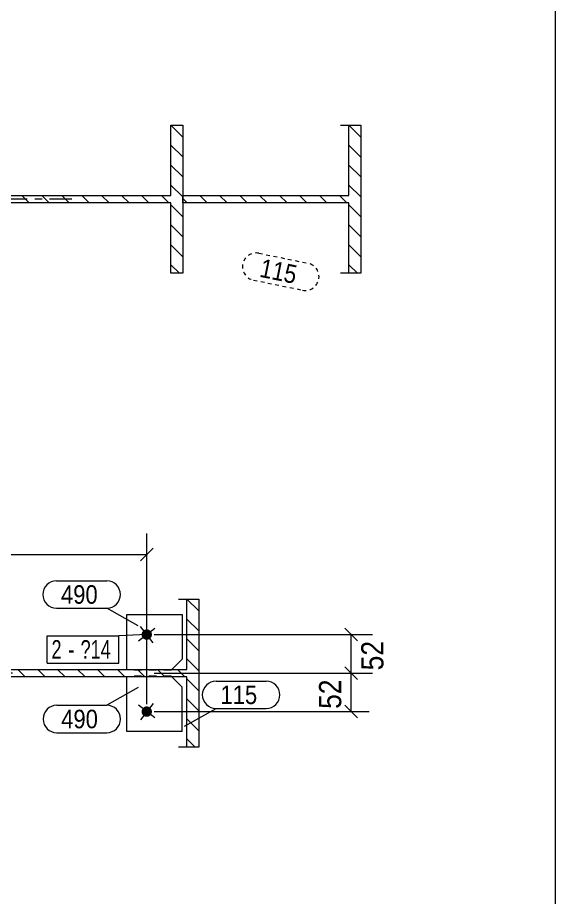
# Model space of a CAD drawing. Header units: millimetres. Extents: x 2 to 579, y 1 to 825.
# Drawn here: x 506.4 to 579, y 526 to 644.8 of the extents above; entities that cross this region are included whole.
import ezdxf

# ---------------------------------------------------------------- set-up
doc = ezdxf.new("R2010")
doc.units = ezdxf.units.MM
for name, pattern in [('XKITLINE00', [0]), ('XKITLINE01', [4, 1, -1, 1, -1]), ('XKITLINE03', [6, 3, -1, 1, -1]), ('XKITLINE04', [3, 0.5, -0.5, 0.5, -0.5, 0.5, -0.5])]:
    doc.linetypes.add(name, pattern=pattern)
for name, color, linetype, lineweight in [('Bolt', 3, 'Continuous', 0), ('BoltMark', 7, 'Continuous', 0), ('Dimensions', 7, 'Continuous', 0), ('DrawingSheet', 5, 'Continuous', 0), ('Part', 2, 'Continuous', 0), ('PartMark', 7, 'Continuous', 0)]:
    doc.layers.add(name, color=color, linetype=linetype, lineweight=lineweight)
doc.styles.add('ARIAL', font='ARIAL.TTF')
doc.styles.add('ARIAL_NARROW', font='ARIALN.TTF')

# ---------------------------------------------------------------- blocks, each defined once
blk = doc.blocks.new('*A1')
at = {"layer": 'Part', "color": 7, "linetype": 'XKITLINE00', "lineweight": 0}
for p, q in [((480.31, 628.55), (478.71, 630.15)), ((528.71, 628.64), (527.11, 630.24)), ((480.31, 625.86), (478.71, 627.46)), ((528.71, 625.95), (527.11, 627.55)), ((480.31, 623.16), (478.71, 624.76)), ((528.71, 623.26), (527.11, 624.86)), ((481.04, 619.74), (478.71, 622.07)), ((528.71, 620.56), (527.11, 622.16)), ((483.73, 619.74), (482.73, 620.74)), ((486.42, 619.74), (485.42, 620.74)), ((489.12, 619.74), (488.12, 620.74)), ((491.81, 619.74), (490.81, 620.74)), ((494.51, 619.74), (493.51, 620.74)), ((497.2, 619.74), (496.2, 620.74)), ((499.89, 619.74), (498.89, 620.74)), ((502.59, 619.74), (501.59, 620.74)), ((505.28, 619.74), (504.28, 620.74)), ((507.98, 619.74), (506.98, 620.74)), ((510.67, 619.74), (509.67, 620.74)), ((513.37, 619.74), (512.37, 620.74)), ((516.06, 619.74), (515.06, 620.74)), ((518.75, 619.74), (517.75, 620.74)), ((521.45, 619.74), (520.45, 620.74)), ((524.14, 619.74), (523.14, 620.74)), ((526.84, 619.74), (525.84, 620.74)), ((480.31, 617.78), (478.71, 619.38)), ((528.71, 617.87), (527.11, 619.47)), ((480.31, 615.08), (478.71, 616.68)), ((528.71, 615.17), (527.11, 616.77)), ((528.71, 612.48), (527.11, 614.08)), ((480.31, 612.39), (478.71, 613.99)), ((479.76, 610.24), (478.71, 611.29)), ((528.25, 610.24), (527.11, 611.39))]:
    blk.add_line(p, q, dxfattribs=at)
blk = doc.blocks.new('*A2')
at = {"layer": 'Part', "color": 7, "linetype": 'XKITLINE00', "lineweight": 0}
for p, q in [((552.73, 628.64), (551.12, 630.24)), ((552.73, 625.94), (551.12, 627.55)), ((552.73, 623.25), (551.12, 624.86)), ((552.73, 620.55), (551.12, 622.16)), ((529.3, 619.74), (528.71, 620.33)), ((531.99, 619.74), (530.99, 620.74)), ((534.68, 619.74), (533.68, 620.74)), ((537.38, 619.74), (536.38, 620.74)), ((540.07, 619.74), (539.07, 620.74)), ((542.77, 619.74), (541.77, 620.74)), ((545.46, 619.74), (544.46, 620.74)), ((548.15, 619.74), (547.15, 620.74)), ((550.85, 619.74), (549.85, 620.74)), ((552.73, 617.86), (551.12, 619.47)), ((552.73, 615.16), (551.12, 616.77)), ((552.73, 612.47), (551.12, 614.08)), ((552.27, 610.24), (551.12, 611.39))]:
    blk.add_line(p, q, dxfattribs=at)
blk = doc.blocks.new('*A4')
at = {"layer": 'Part', "color": 7, "linetype": 'XKITLINE00', "lineweight": 0}
for p, q in [((530.86, 564.66), (529.25, 566.27)), ((529.25, 566.27), (529.25, 566.27)), ((530.86, 561.96), (529.25, 563.57)), ((530.86, 559.27), (529.25, 560.88)), ((530.86, 556.58), (529.25, 558.18)), ((493.95, 555.77), (492.95, 556.77)), ((496.65, 555.77), (495.65, 556.77)), ((499.34, 555.77), (498.34, 556.77)), ((502.04, 555.77), (501.04, 556.77)), ((504.73, 555.77), (503.73, 556.77)), ((507.42, 555.77), (506.42, 556.77)), ((510.12, 555.77), (509.12, 556.77)), ((512.81, 555.77), (511.81, 556.77)), ((515.51, 555.77), (514.51, 556.77)), ((518.2, 555.77), (517.2, 556.77)), ((520.89, 555.77), (519.89, 556.77)), ((523.59, 555.77), (522.59, 556.77)), ((526.28, 555.77), (525.28, 556.77)), ((528.98, 555.77), (527.98, 556.77)), ((530.86, 553.88), (529.25, 555.49)), ((530.86, 551.19), (529.25, 552.8)), ((530.86, 548.49), (529.25, 550.1)), ((530.39, 546.27), (529.25, 547.41))]:
    blk.add_line(p, q, dxfattribs=at)
blk = doc.blocks.new('*A66')
at = {"layer": 'Part', "color": 2, "linetype": 'XKITLINE00', "lineweight": 0}
for p, q in [((478.71, 610.24), (478.71, 630.24)), ((478.71, 630.24), (480.31, 630.24)), ((480.31, 630.24), (480.31, 620.74)), ((527.11, 630.24), (528.71, 630.24)), ((527.11, 620.74), (527.11, 630.24)), ((528.71, 630.24), (528.71, 610.24)), ((480.31, 620.74), (527.11, 620.74)), ((527.11, 619.74), (480.31, 619.74)), ((480.31, 619.74), (480.31, 610.24)), ((527.11, 610.24), (527.11, 619.74)), ((480.31, 610.24), (478.71, 610.24)), ((528.71, 610.24), (527.11, 610.24))]:
    blk.add_line(p, q, dxfattribs=at)
at = {"layer": 'Part', "color": 7, "linetype": 'XKITLINE03', "lineweight": 0}
for p, q in [((503.71, 610.24), (503.71, 630.24)), ((513.71, 620.24), (493.71, 620.24))]:
    blk.add_line(p, q, dxfattribs=at)
blk = doc.blocks.new('*A69')
at = {"layer": 'Part', "color": 2, "linetype": 'XKITLINE00', "lineweight": 0}
for p, q in [((550.01, 630.24), (552.73, 630.24)), ((551.12, 620.74), (551.12, 630.24)), ((552.73, 630.24), (552.73, 610.24)), ((528.71, 619.74), (528.71, 620.74)), ((528.71, 620.74), (528.71, 620.74)), ((528.71, 620.74), (551.12, 620.74)), ((551.12, 619.74), (528.71, 619.74)), ((551.12, 610.24), (551.12, 619.74)), ((552.73, 610.24), (550.01, 610.24))]:
    blk.add_line(p, q, dxfattribs=at)
blk = doc.blocks.new('*A70')
at = {"layer": 'Bolt'}
blk.add_hatch(color=3, dxfattribs=at).paths.add_polyline_path([(523.27, 561.07), (523.25, 561.09), (523.23, 561.12), (523.21, 561.15), (523.2, 561.18), (523.19, 561.22), (523.17, 561.25), (523.16, 561.28), (523.16, 561.31), (523.15, 561.35), (523.14, 561.38), (523.14, 561.42), (523.14, 561.45), (523.14, 561.49), (523.14, 561.52), (523.14, 561.55), (523.15, 561.59), (523.16, 561.62), (523.16, 561.65), (523.17, 561.69), (523.19, 561.72), (523.2, 561.75), (523.21, 561.78), (523.23, 561.81), (523.25, 561.84), (523.27, 561.87), (523.29, 561.9), (523.31, 561.93), (523.33, 561.95), (523.36, 561.97), (523.38, 562), (523.41, 562.02), (523.44, 562.04), (523.47, 562.06), (523.5, 562.08), (523.53, 562.09), (523.56, 562.11), (523.59, 562.12), (523.62, 562.13), (523.65, 562.14), (523.69, 562.15), (523.72, 562.16), (523.75, 562.16), (523.79, 562.17), (523.82, 562.17), (523.86, 562.17), (523.89, 562.17), (523.93, 562.16), (523.96, 562.16), (523.99, 562.15), (524.03, 562.14), (524.06, 562.13), (524.09, 562.12), (524.12, 562.11), (524.15, 562.09), (524.19, 562.08), (524.21, 562.06), (524.24, 562.04), (524.27, 562.02), (524.3, 562), (524.32, 561.97), (524.35, 561.95), (524.37, 561.92), (524.39, 561.9), (524.41, 561.87), (524.43, 561.84), (524.45, 561.81), (524.46, 561.78), (524.48, 561.75), (524.49, 561.72), (524.5, 561.69), (524.51, 561.65), (524.52, 561.62), (524.53, 561.59), (524.53, 561.55), (524.54, 561.52), (524.54, 561.48), (524.54, 561.45), (524.54, 561.41), (524.53, 561.38), (524.53, 561.35), (524.52, 561.31), (524.51, 561.28), (524.5, 561.25), (524.49, 561.21), (524.48, 561.18), (524.46, 561.15), (524.45, 561.12), (524.43, 561.09), (524.41, 561.06), (524.39, 561.04), (524.37, 561.01), (524.35, 560.98), (524.32, 560.96), (524.3, 560.94), (524.27, 560.91), (524.24, 560.89), (524.21, 560.88), (524.18, 560.86), (524.15, 560.84), (524.12, 560.83), (524.09, 560.81), (524.06, 560.8), (524.02, 560.79), (523.99, 560.78), (523.96, 560.78), (523.92, 560.77), (523.89, 560.77), (523.86, 560.77), (523.82, 560.77), (523.79, 560.77), (523.75, 560.77), (523.72, 560.78), (523.68, 560.78), (523.65, 560.79), (523.62, 560.8), (523.59, 560.81), (523.55, 560.83), (523.52, 560.84), (523.49, 560.86), (523.46, 560.88), (523.43, 560.9), (523.41, 560.92), (523.38, 560.94), (523.36, 560.96), (523.33, 560.99), (523.31, 561.01), (523.29, 561.04)], flags=17)
at = {"layer": 'Bolt', "color": 3, "linetype": 'XKITLINE00', "lineweight": 0}
for p, q in [((522.73, 560.61), (524.94, 562.33)), ((524.7, 560.36), (522.98, 562.57))]:
    blk.add_line(p, q, dxfattribs=at)
blk = doc.blocks.new('*A71')
at = {"layer": 'Bolt'}
blk.add_hatch(color=3, dxfattribs=at).paths.add_polyline_path([(524.37, 550.61), (524.35, 550.59), (524.32, 550.56), (524.3, 550.54), (524.27, 550.52), (524.24, 550.5), (524.21, 550.48), (524.19, 550.46), (524.15, 550.44), (524.12, 550.43), (524.09, 550.41), (524.06, 550.4), (524.03, 550.39), (523.99, 550.38), (523.96, 550.38), (523.93, 550.37), (523.89, 550.37), (523.86, 550.37), (523.82, 550.37), (523.79, 550.37), (523.75, 550.37), (523.72, 550.38), (523.69, 550.38), (523.65, 550.39), (523.62, 550.4), (523.59, 550.41), (523.56, 550.43), (523.53, 550.44), (523.5, 550.46), (523.47, 550.48), (523.44, 550.49), (523.41, 550.51), (523.38, 550.54), (523.36, 550.56), (523.33, 550.58), (523.31, 550.61), (523.29, 550.64), (523.27, 550.66), (523.25, 550.69), (523.23, 550.72), (523.21, 550.75), (523.2, 550.78), (523.19, 550.81), (523.17, 550.85), (523.16, 550.88), (523.16, 550.91), (523.15, 550.95), (523.14, 550.98), (523.14, 551.01), (523.14, 551.05), (523.14, 551.08), (523.14, 551.12), (523.14, 551.15), (523.15, 551.19), (523.16, 551.22), (523.16, 551.25), (523.17, 551.29), (523.19, 551.32), (523.2, 551.35), (523.21, 551.38), (523.23, 551.41), (523.25, 551.44), (523.27, 551.47), (523.29, 551.5), (523.31, 551.52), (523.33, 551.55), (523.36, 551.57), (523.38, 551.6), (523.41, 551.62), (523.43, 551.64), (523.46, 551.66), (523.49, 551.68), (523.52, 551.69), (523.55, 551.71), (523.59, 551.72), (523.62, 551.73), (523.65, 551.74), (523.68, 551.75), (523.72, 551.76), (523.75, 551.76), (523.79, 551.77), (523.82, 551.77), (523.86, 551.77), (523.89, 551.77), (523.92, 551.76), (523.96, 551.76), (523.99, 551.75), (524.02, 551.74), (524.06, 551.73), (524.09, 551.72), (524.12, 551.71), (524.15, 551.69), (524.18, 551.68), (524.21, 551.66), (524.24, 551.64), (524.27, 551.62), (524.3, 551.6), (524.32, 551.57), (524.35, 551.55), (524.37, 551.53), (524.39, 551.5), (524.41, 551.47), (524.43, 551.44), (524.45, 551.41), (524.46, 551.38), (524.48, 551.35), (524.49, 551.32), (524.5, 551.29), (524.51, 551.25), (524.52, 551.22), (524.53, 551.19), (524.53, 551.15), (524.54, 551.12), (524.54, 551.09), (524.54, 551.05), (524.54, 551.02), (524.53, 550.98), (524.53, 550.95), (524.52, 550.91), (524.51, 550.88), (524.5, 550.85), (524.49, 550.82), (524.48, 550.78), (524.46, 550.75), (524.45, 550.72), (524.43, 550.69), (524.41, 550.67), (524.39, 550.64)], flags=17)
at = {"layer": 'Bolt', "color": 3, "linetype": 'XKITLINE00', "lineweight": 0}
for p, q in [((524.94, 550.21), (522.73, 551.93)), ((524.7, 552.17), (522.98, 549.96))]:
    blk.add_line(p, q, dxfattribs=at)
blk = doc.blocks.new('*A74')
at = {"layer": 'Part', "color": 2, "linetype": 'XKITLINE00', "lineweight": 0}
for p, q in [((521.14, 556.77), (521.14, 564.17)), ((521.14, 564.17), (528.64, 564.17)), ((528.64, 564.17), (528.64, 558.17)), ((528.64, 558.17), (527.24, 556.77))]:
    blk.add_line(p, q, dxfattribs=at)
at = {"layer": 'Part', "color": 7, "linetype": 'XKITLINE01', "lineweight": 0}
for p, q in [((521.14, 556.67), (521.14, 556.77)), ((527.14, 556.67), (521.14, 556.67)), ((527.24, 556.77), (527.14, 556.67))]:
    blk.add_line(p, q, dxfattribs=at)
blk = doc.blocks.new('*A75')
at = {"layer": 'Part', "color": 7, "linetype": 'XKITLINE01', "lineweight": 0}
for p, q in [((527.14, 555.87), (521.14, 555.87)), ((521.14, 555.77), (521.14, 555.87)), ((521.14, 555.87), (521.14, 555.77)), ((527.24, 555.77), (527.14, 555.87))]:
    blk.add_line(p, q, dxfattribs=at)
at = {"layer": 'Part', "color": 2, "linetype": 'XKITLINE00', "lineweight": 0}
for p, q in [((521.14, 548.37), (521.14, 555.77)), ((528.64, 554.37), (527.24, 555.77)), ((528.64, 548.37), (528.64, 554.37)), ((528.64, 548.37), (521.14, 548.37))]:
    blk.add_line(p, q, dxfattribs=at)
blk = doc.blocks.new('*A78')
at = {"layer": 'Part', "color": 2, "linetype": 'XKITLINE00', "lineweight": 0}
for p, q in [((528.14, 566.27), (530.86, 566.27)), ((529.25, 556.77), (529.25, 566.27)), ((530.86, 566.27), (530.86, 546.27)), ((492.44, 555.77), (492.44, 556.77)), ((492.44, 556.77), (492.44, 556.77)), ((492.44, 556.77), (529.25, 556.77)), ((529.25, 555.77), (492.44, 555.77)), ((529.25, 546.27), (529.25, 555.77)), ((530.86, 546.27), (528.14, 546.27))]:
    blk.add_line(p, q, dxfattribs=at)
at = {"layer": 'Part', "color": 7, "linetype": 'XKITLINE03', "lineweight": 0}
blk.add_line((505.71, 556.27), (504.59, 556.27), dxfattribs=at)
blk = doc.blocks.new('*A88')
at = {"layer": 'DrawingSheet', "color": 5, "linetype": 'XKITLINE00', "lineweight": 0}
blk.add_line((579, 5), (579, 825), dxfattribs=at)
blk = doc.blocks.new('*A193')
at = {"layer": 'PartMark', "color": 7, "linetype": 'XKITLINE04', "lineweight": 0}
for p, q in [((538.98, 612.95), (545.61, 611.6)), ((538.24, 609.32), (544.87, 607.97))]:
    blk.add_line(p, q, dxfattribs=at)
for centre, start, end in [((538.61, 611.13), 78.4705, 258.4705), ((545.24, 609.78), 258.4705, 78.4705)]:
    blk.add_arc(centre, 1.85, start, end, dxfattribs=at)
at = {"layer": 'PartMark', "color": 3, "style": 'ARIAL', "width": 0.85}
blk.add_text('115', height=2.5, rotation=-11.5279, dxfattribs=at).set_placement((538.95, 609.79))
blk = doc.blocks.new('*A200')
at = {"layer": 'Dimensions', "color": 7, "linetype": 'XKITLINE00', "lineweight": 0}
for p, q in [((467.44, 562.47), (467.44, 575.12)), ((523.84, 552.07), (523.84, 575.12)), ((468.29, 573.12), (466.59, 571.42)), ((524.69, 573.12), (522.99, 571.42)), ((467.44, 572.27), (523.84, 572.27))]:
    blk.add_line(p, q, dxfattribs=at)
at = {"layer": 'Dimensions', "color": 3}
for p in [(467.44, 572.27), (523.84, 572.27)]:
    blk.add_point(p, dxfattribs=at)
at = {"layer": 'Dimensions', "color": 3, "style": 'ARIAL', "width": 0.85}
blk.add_text('564', height=3, dxfattribs=at).set_placement((492.3, 573.62))
blk = doc.blocks.new('*A201')
at = {"layer": 'Dimensions', "color": 7, "linetype": 'XKITLINE00', "lineweight": 0}
for p, q in [((550.59, 557.12), (552.29, 555.42)), ((524.84, 556.27), (553.84, 556.27)), ((551.44, 551.07), (551.44, 556.27)), ((550.59, 551.92), (552.29, 550.22)), ((524.84, 551.07), (553.84, 551.07))]:
    blk.add_line(p, q, dxfattribs=at)
at = {"layer": 'Dimensions', "color": 3}
for p in [(551.44, 556.27), (551.44, 551.07)]:
    blk.add_point(p, dxfattribs=at)
at = {"layer": 'Dimensions', "color": 3, "style": 'ARIAL', "width": 0.85}
blk.add_text('52', height=3, rotation=90.0002, dxfattribs=at).set_placement((550.09, 551.44))
blk = doc.blocks.new('*A202')
at = {"layer": 'Dimensions', "color": 7, "linetype": 'XKITLINE00', "lineweight": 0}
for p, q in [((550.59, 562.32), (552.29, 560.62)), ((524.84, 561.47), (554.29, 561.47)), ((551.44, 556.27), (551.44, 561.47)), ((550.59, 557.12), (552.29, 555.42)), ((524.84, 556.27), (554.29, 556.27))]:
    blk.add_line(p, q, dxfattribs=at)
at = {"layer": 'Dimensions', "color": 3}
for p in [(551.44, 561.47), (551.44, 556.27)]:
    blk.add_point(p, dxfattribs=at)
at = {"layer": 'Dimensions', "color": 3, "style": 'ARIAL', "width": 0.85}
blk.add_text('52', height=3, rotation=90.0002, dxfattribs=at).set_placement((555.79, 556.64))
blk = doc.blocks.new('*A206')
at = {"layer": 'BoltMark', "color": 7, "linetype": 'XKITLINE00', "lineweight": 0}
for p, q in [((510.38, 561.32), (520.07, 561.32)), ((510.38, 557.62), (510.38, 561.32)), ((523.84, 561.47), (520.07, 561.32)), ((520.07, 557.62), (520.07, 561.32)), ((510.38, 557.62), (520.07, 557.62))]:
    blk.add_line(p, q, dxfattribs=at)
at = {"layer": 'BoltMark', "color": 3, "style": 'ARIAL_NARROW', "width": 0.85}
for s, p in [('2', (510.98, 558.22)), ('?14', (514.91, 558.22)), ('-', (513.25, 558.22))]:
    blk.add_text(s, height=2.5, dxfattribs=at).set_placement(p)
blk = doc.blocks.new('*A207')
at = {"layer": 'PartMark', "color": 7, "linetype": 'XKITLINE00', "lineweight": 0}
for p, q in [((533.19, 555.19), (539.95, 555.19)), ((528.95, 549.1), (533.19, 551.49)), ((533.19, 551.49), (539.95, 551.49))]:
    blk.add_line(p, q, dxfattribs=at)
for centre, start, end in [((533.19, 553.34), 90, 270), ((539.95, 553.34), 270, 90)]:
    blk.add_arc(centre, 1.85, start, end, dxfattribs=at)
at = {"layer": 'PartMark', "color": 3, "style": 'ARIAL', "width": 0.85}
blk.add_text('115', height=2.5, dxfattribs=at).set_placement((533.79, 552.09))
blk = doc.blocks.new('*A210')
at = {"layer": 'PartMark', "color": 7, "linetype": 'XKITLINE00', "lineweight": 0}
for p, q in [((522.69, 554.31), (518.45, 551.92)), ((511.69, 551.92), (518.45, 551.92)), ((511.69, 548.22), (518.45, 548.22))]:
    blk.add_line(p, q, dxfattribs=at)
for centre, start, end in [((511.69, 550.07), 90, 270), ((518.45, 550.07), 270, 90)]:
    blk.add_arc(centre, 1.85, start, end, dxfattribs=at)
at = {"layer": 'PartMark', "color": 3, "style": 'ARIAL', "width": 0.85}
blk.add_text('490', height=2.5, dxfattribs=at).set_placement((512.29, 548.82))
blk = doc.blocks.new('*A211')
at = {"layer": 'PartMark', "color": 7, "linetype": 'XKITLINE00', "lineweight": 0}
for p, q in [((511.66, 568.73), (518.43, 568.73)), ((511.66, 565.03), (518.43, 565.03)), ((522.67, 562.64), (518.43, 565.03))]:
    blk.add_line(p, q, dxfattribs=at)
for centre, start, end in [((511.66, 566.88), 90, 270), ((518.43, 566.88), 270, 90)]:
    blk.add_arc(centre, 1.85, start, end, dxfattribs=at)
at = {"layer": 'PartMark', "color": 3, "style": 'ARIAL', "width": 0.85}
blk.add_text('490', height=2.5, dxfattribs=at).set_placement((512.26, 565.63))

msp = doc.modelspace()

# ---------------------------------------------------------------- block references
at = {"lineweight": 0}
for name in ['*A88', '*A1', '*A66', '*A2', '*A69', '*A193', '*A200', '*A211', '*A78', '*A4', '*A74', '*A70', '*A202', '*A206', '*A201', '*A75', '*A207', '*A210', '*A71']:
    msp.add_blockref(name, (0, 0), dxfattribs=at)

doc.saveas('drawing.dxf')
